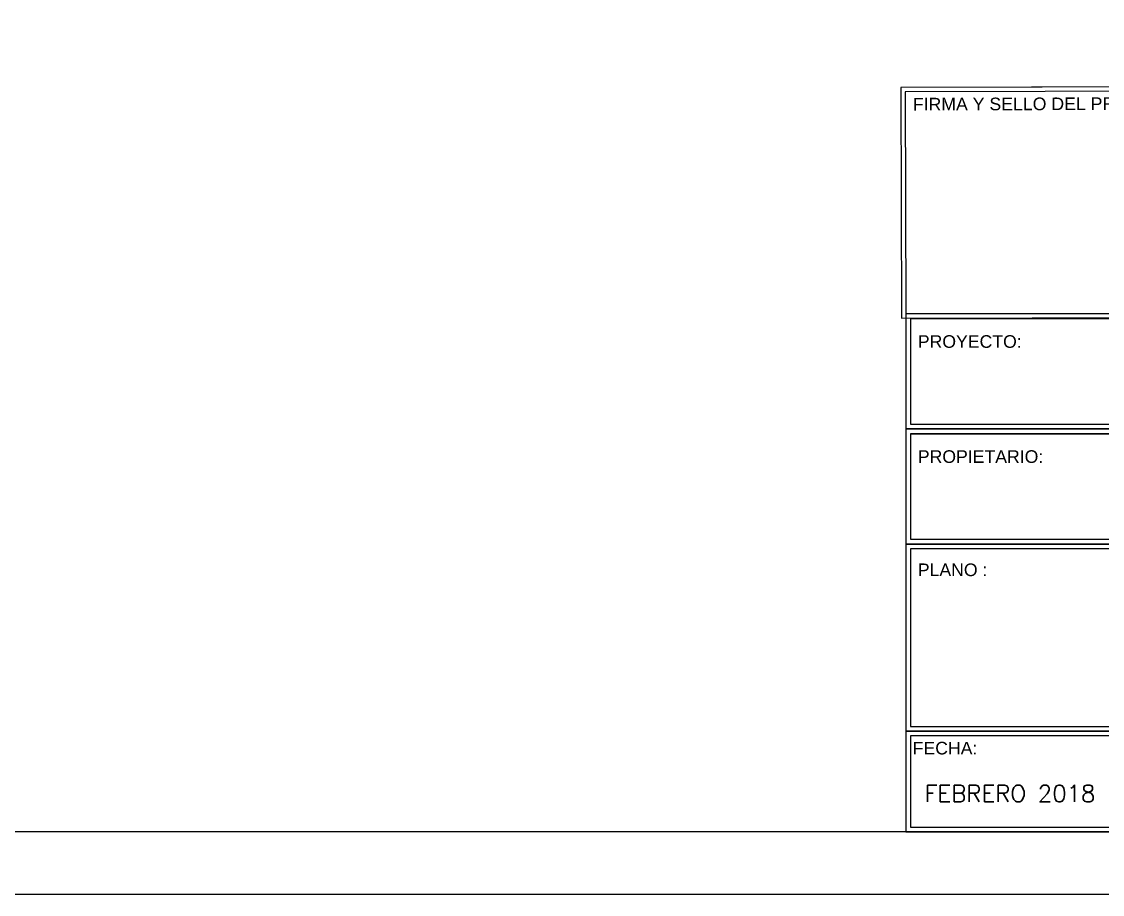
# Model space of a CAD drawing. Header units: metres. Extents: x 2026 to 2182, y 1015 to 1085.
# Drawn here: x 2139.39 to 2156.64, y 1014.98 to 1028.93 of the extents above; entities that cross this region are included whole.
import ezdxf

# ---------------------------------------------------------------- set-up
doc = ezdxf.new("R2010")
doc.units = ezdxf.units.M
doc.layers.add('05', color=5, linetype='Continuous')
doc.styles.add('MAT', font='ROMANS')
doc.styles.add('SWISSE', font='swisse.ttf')

msp = doc.modelspace()

# ---------------------------------------------------------------- linework, layer by layer
at = {"color": 1}
for points in [[(2067.325, 1085.467), (2181.527, 1085.467), (2181.527, 1014.984), (2067.325, 1014.984)], [(2166.902, 1027.839), (2153.493, 1027.805), (2153.502, 1024.258), (2166.911, 1024.292)], [(2180.452, 1024.182), (2153.578, 1024.182), (2153.578, 1022.496), (2180.452, 1022.496)], [(2180.452, 1022.344), (2153.578, 1022.344), (2153.578, 1020.658), (2180.452, 1020.658)], [(2175.885, 1020.506), (2153.578, 1020.506), (2153.578, 1017.668), (2175.885, 1017.668)], [(2175.961, 1017.592), (2153.502, 1017.592), (2153.502, 1015.984), (2175.961, 1015.984)], [(2175.885, 1017.517), (2153.578, 1017.517), (2153.578, 1016.06), (2175.885, 1016.06)]]:
    msp.add_lwpolyline(points, close=True, dxfattribs=at)
at = {"color": 5}
msp.add_lwpolyline([(2068.325, 1084.467), (2180.527, 1084.467), (2180.527, 1015.984), (2068.325, 1015.984)], close=True, dxfattribs=at)
at = {"color": 3}
for points in [[(2180.527, 1024.258), (2153.502, 1024.258), (2153.502, 1022.42), (2180.527, 1022.42)], [(2180.527, 1022.42), (2153.502, 1022.42), (2153.502, 1020.582), (2180.527, 1020.582)], [(2175.961, 1020.582), (2153.502, 1020.582), (2153.502, 1017.592), (2175.961, 1017.592)]]:
    msp.add_lwpolyline(points, close=True, dxfattribs=at)
at = {"color": 1}
for points in [[(2153.578, 1024.182), (2180.452, 1024.182), (2180.452, 1024.182)], [(2153.578, 1022.344), (2180.452, 1022.344), (2180.452, 1022.344)]]:
    msp.add_lwpolyline(points, dxfattribs=at)
at = {"layer": '05'}
for points in [[(2153.433, 1024.189), (2180.527, 1024.258), (2180.518, 1027.943), (2153.423, 1027.874)], [(2166.971, 1027.908), (2153.423, 1027.874), (2153.433, 1024.189), (2166.98, 1024.223)]]:
    msp.add_lwpolyline(points, close=True, dxfattribs=at)

# ---------------------------------------------------------------- texts
at = {"color": 2, "style": 'SWISSE'}
msp.add_text('FIRMA Y SELLO DEL PROFESIONAL :', height=0.20211, rotation=0.1467, dxfattribs=at).set_placement((2153.615, 1027.507))
for s, p in [('PROYECTO:', (2153.695, 1023.716)), ('PROPIETARIO:', (2153.695, 1021.878)), ('PLANO :', (2153.695, 1020.069)), ('FECHA:', (2153.613, 1017.22))]:
    msp.add_text(s, height=0.2016, dxfattribs=at).set_placement(p)
at = {"color": 2, "insert": (2153.801, 1016.73), "char_height": 0.2688, "width": 4.63106, "attachment_point": 1, "style": 'MAT'}
msp.add_mtext('FEBRERO 2018', dxfattribs=at)

doc.saveas('drawing.dxf')
